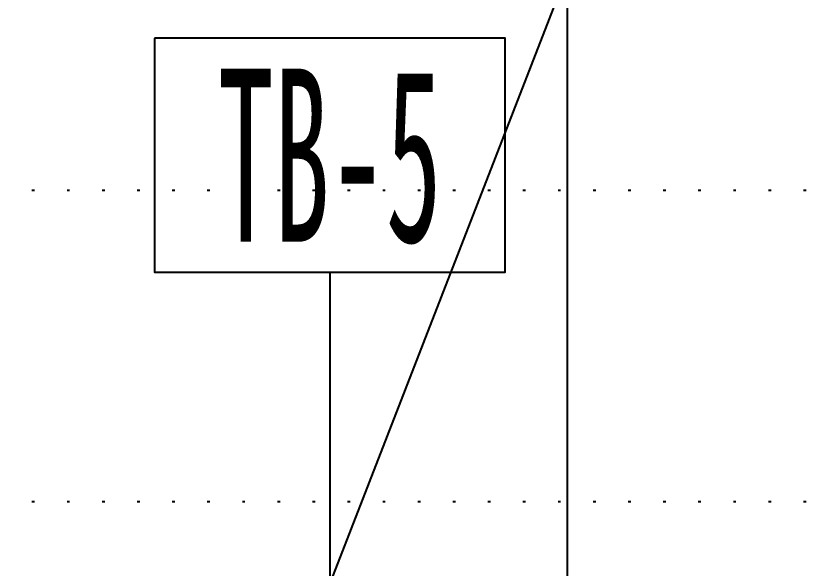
# Model space of a CAD drawing. Header units: millimetres. Extents: x -1499 to 6658, y -12483 to -6008.
# Drawn here: x 1374.94 to 1405.55, y -10987.62 to -10966.35 of the extents above; entities that cross this region are included whole.
import ezdxf
from ezdxf.enums import TextEntityAlignment as Align

# ---------------------------------------------------------------- set-up
doc = ezdxf.new("R2010")
doc.units = ezdxf.units.MM
doc.linetypes.add('A-DOTLN01H', pattern=[0.125, 0, -0.125])
for name, color, linetype in [('CR-GRID', 56, 'A-DOTLN01H'), ('Layer', 7, 'Continuous'), ('수직그리드', 1, 'Continuous'), ('종단지반선', 3, 'Continuous')]:
    doc.layers.add(name, color=color, linetype=linetype)
doc.styles.add('굴림체', font='굴림체')

# ---------------------------------------------------------------- blocks, each defined once
blk = doc.blocks.new('TB-5')
at = {"layer": 'Layer'}
for points in [[(-2.25, 3.5), (-2.25, 2), (2.25, 2), (2.25, 3.5), (-2.25, 3.5)], [(-2.25, 2), (2.25, 2)], [(0, 2), (0, 0)]]:
    blk.add_lwpolyline(points, dxfattribs=at)
at = {"layer": 'Layer', "style": '굴림체'}
blk.add_text('TB-5', height=1.11111, dxfattribs=at).set_placement((0, 2.75), align=Align.MIDDLE_CENTER)

msp = doc.modelspace()

# ---------------------------------------------------------------- linework, layer by layer
at = {"layer": 'CR-GRID', "color": 6, "linetype": 'A-DOTLN01H', "ltscale": 10}
msp.add_line((236.157, -10973.058), (1436.157, -10973.058), dxfattribs=at)
at = {"layer": 'CR-GRID', "linetype": 'A-DOTLN01H', "ltscale": 10}
msp.add_line((236.157, -10985.058), (1436.157, -10985.058), dxfattribs=at)
at = {"layer": '수직그리드'}
msp.add_line((1396.157, -10964.664), (1396.157, -11873.058), dxfattribs=at)
at = {"layer": '종단지반선', "flags": 128}
msp.add_lwpolyline([(1436.157, -11045.376), (1416.157, -10977.432), (1405.057, -10953.558), (1402.257, -10953.558), (1396.157, -10964.664), (1376.157, -11016.198), (1366.257, -11033.898)], dxfattribs=at)

# ---------------------------------------------------------------- block references
at = {"xscale": 3, "yscale": 6, "zscale": 3}
msp.add_blockref('TB-5', (1387.017, -10988.215), dxfattribs=at)

doc.saveas('drawing.dxf')
